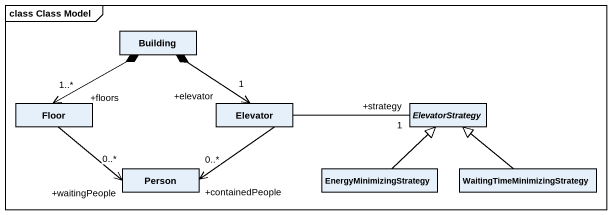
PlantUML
@startuml
mainframe class Class Model
hide circle
hide empty members
class Building
class Floor
class Elevator
abstract class ElevatorStrategy
class "Person" as Person_
class EnergyMinimizingStrategy
class "WaitingTimeMinimizingStrategy" as WaitingTimeMinimizingStrateg
Building *--> "+floors\n1..*" Floor
Building *--> "+elevator\n1" Elevator
Floor --> "+waitingPeople\n0..*" Person_
Elevator -right- "+strategy\n1" ElevatorStrategy
Person_ "+containedPeople\n0..*" <-up- Elevator
EnergyMinimizingStrategy -up-|> ElevatorStrategy
WaitingTimeMinimizingStrateg -up-|> ElevatorStrategy
@enduml
